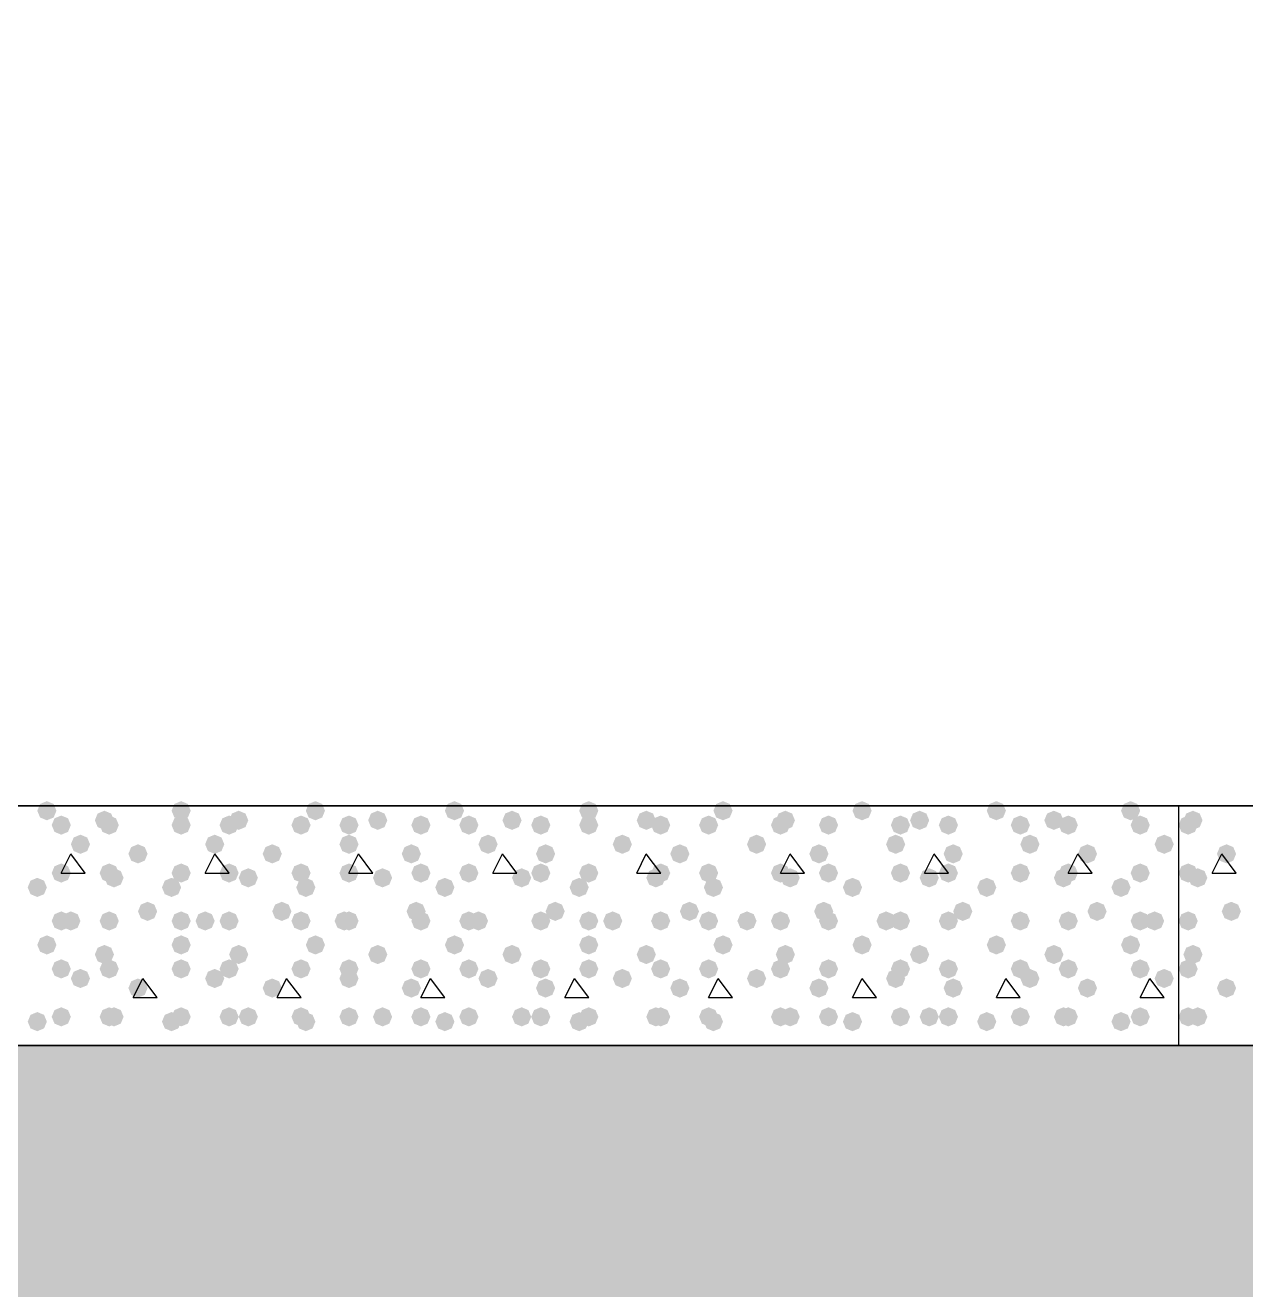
# Model space of a CAD drawing. Header units: millimetres. Extents: x 0 to 420, y 0 to 297.
# Drawn here: x 290.55 to 301.33, y 160.11 to 171.27 of the extents above; entities that cross this region are included whole.
import ezdxf

# ---------------------------------------------------------------- set-up
doc = ezdxf.new("R2010")
doc.units = ezdxf.units.MM
doc.layers.get('0').update_dxf_attribs({"linetype": 'CONTINUOUS'})

msp = doc.modelspace()

# ---------------------------------------------------------------- hatches: boundary and pattern name
at = {"true_color": 0x000008}
for points in [[(290.83, 164.338), (290.805129, 164.278204), (290.745333, 164.253333), (290.685538, 164.278204), (290.660667, 164.338), (290.685537, 164.397796), (290.745333, 164.422667), (290.805129, 164.397796)], [(292.015333, 164.338), (291.990463, 164.278204), (291.930667, 164.253333), (291.870871, 164.278204), (291.846, 164.338), (291.870871, 164.397796), (291.930667, 164.422667), (291.990462, 164.397796)], [(293.200667, 164.338), (293.175796, 164.278204), (293.116, 164.253333), (293.056204, 164.278204), (293.031333, 164.338), (293.056204, 164.397796), (293.116, 164.422667), (293.175796, 164.397796)], [(294.428333, 164.338), (294.403462, 164.278204), (294.343667, 164.253333), (294.283871, 164.278204), (294.259, 164.338), (294.283871, 164.397796), (294.343667, 164.422667), (294.403462, 164.397796)], [(295.613667, 164.338), (295.588796, 164.278204), (295.529, 164.253333), (295.469204, 164.278204), (295.444333, 164.338), (295.469204, 164.397796), (295.529, 164.422667), (295.588796, 164.397796)], [(296.799, 164.338), (296.774129, 164.278204), (296.714333, 164.253333), (296.654537, 164.278204), (296.629667, 164.338), (296.654537, 164.397796), (296.714333, 164.422667), (296.774129, 164.397796)], [(298.026667, 164.338), (298.001796, 164.278204), (297.942, 164.253333), (297.882204, 164.278204), (297.857333, 164.338), (297.882204, 164.397796), (297.942, 164.422667), (298.001796, 164.397796)], [(299.212, 164.338), (299.187129, 164.278204), (299.127333, 164.253333), (299.067538, 164.278204), (299.042667, 164.338), (299.067537, 164.397796), (299.127333, 164.422667), (299.187129, 164.397796)], [(300.397333, 164.338), (300.372462, 164.278204), (300.312667, 164.253333), (300.252871, 164.278204), (300.228, 164.338), (300.252871, 164.397796), (300.312667, 164.422667), (300.372462, 164.397796)], [(290.957, 164.211), (290.932129, 164.151204), (290.872333, 164.126333), (290.812538, 164.151204), (290.787667, 164.211), (290.812537, 164.270796), (290.872333, 164.295667), (290.932129, 164.270796)], [(291.338, 164.253333), (291.313129, 164.193537), (291.253333, 164.168667), (291.193537, 164.193537), (291.168667, 164.253333), (291.193537, 164.313129), (291.253333, 164.338), (291.313129, 164.313129)], [(291.380333, 164.211), (291.355463, 164.151204), (291.295667, 164.126333), (291.235871, 164.151204), (291.211, 164.211), (291.235871, 164.270796), (291.295667, 164.295667), (291.355462, 164.270796)], [(292.015333, 164.211), (291.990463, 164.151204), (291.930667, 164.126333), (291.870871, 164.151204), (291.846, 164.211), (291.870871, 164.270796), (291.930667, 164.295667), (291.990462, 164.270796)], [(292.438667, 164.211), (292.413796, 164.151204), (292.354, 164.126333), (292.294204, 164.151204), (292.269333, 164.211), (292.294204, 164.270796), (292.354, 164.295667), (292.413796, 164.270796)], [(292.523333, 164.253333), (292.498462, 164.193537), (292.438667, 164.168667), (292.378871, 164.193537), (292.354, 164.253333), (292.378871, 164.313129), (292.438667, 164.338), (292.498462, 164.313129)], [(293.073667, 164.211), (293.048796, 164.151204), (292.989, 164.126333), (292.929204, 164.151204), (292.904333, 164.211), (292.929204, 164.270796), (292.989, 164.295667), (293.048796, 164.270796)], [(293.497, 164.211), (293.472129, 164.151204), (293.412333, 164.126333), (293.352538, 164.151204), (293.327667, 164.211), (293.352537, 164.270796), (293.412333, 164.295667), (293.472129, 164.270796)], [(293.751, 164.253333), (293.726129, 164.193537), (293.666333, 164.168667), (293.606537, 164.193537), (293.581667, 164.253333), (293.606537, 164.313129), (293.666333, 164.338), (293.726129, 164.313129)], [(294.132, 164.211), (294.107129, 164.151204), (294.047333, 164.126333), (293.987538, 164.151204), (293.962667, 164.211), (293.987537, 164.270796), (294.047333, 164.295667), (294.107129, 164.270796)], [(294.555333, 164.211), (294.530463, 164.151204), (294.470667, 164.126333), (294.410871, 164.151204), (294.386, 164.211), (294.410871, 164.270796), (294.470667, 164.295667), (294.530462, 164.270796)], [(294.936333, 164.253333), (294.911462, 164.193537), (294.851667, 164.168667), (294.791871, 164.193537), (294.767, 164.253333), (294.791871, 164.313129), (294.851667, 164.338), (294.911462, 164.313129)], [(295.190333, 164.211), (295.165462, 164.151204), (295.105667, 164.126333), (295.045871, 164.151204), (295.021, 164.211), (295.045871, 164.270796), (295.105667, 164.295667), (295.165462, 164.270796)], [(295.613667, 164.211), (295.588796, 164.151204), (295.529, 164.126333), (295.469204, 164.151204), (295.444333, 164.211), (295.469204, 164.270796), (295.529, 164.295667), (295.588796, 164.270796)], [(296.121667, 164.253333), (296.096796, 164.193537), (296.037, 164.168667), (295.977204, 164.193537), (295.952333, 164.253333), (295.977204, 164.313129), (296.037, 164.338), (296.096796, 164.313129)], [(296.248667, 164.211), (296.223796, 164.151204), (296.164, 164.126333), (296.104204, 164.151204), (296.079333, 164.211), (296.104204, 164.270796), (296.164, 164.295667), (296.223796, 164.270796)], [(296.672, 164.211), (296.647129, 164.151204), (296.587333, 164.126333), (296.527537, 164.151204), (296.502667, 164.211), (296.527537, 164.270796), (296.587333, 164.295667), (296.647129, 164.270796)], [(297.307, 164.211), (297.282129, 164.151204), (297.222333, 164.126333), (297.162537, 164.151204), (297.137667, 164.211), (297.162537, 164.270796), (297.222333, 164.295667), (297.282129, 164.270796)], [(297.349333, 164.253333), (297.324462, 164.193537), (297.264667, 164.168667), (297.204871, 164.193537), (297.18, 164.253333), (297.204871, 164.313129), (297.264667, 164.338), (297.324462, 164.313129)], [(297.730333, 164.211), (297.705462, 164.151204), (297.645667, 164.126333), (297.585871, 164.151204), (297.561, 164.211), (297.585871, 164.270796), (297.645667, 164.295667), (297.705462, 164.270796)], [(298.365333, 164.211), (298.340463, 164.151204), (298.280667, 164.126333), (298.220871, 164.151204), (298.196, 164.211), (298.220871, 164.270796), (298.280667, 164.295667), (298.340462, 164.270796)], [(298.534667, 164.253333), (298.509796, 164.193537), (298.45, 164.168667), (298.390204, 164.193537), (298.365333, 164.253333), (298.390204, 164.313129), (298.45, 164.338), (298.509796, 164.313129)], [(298.788667, 164.211), (298.763796, 164.151204), (298.704, 164.126333), (298.644204, 164.151204), (298.619333, 164.211), (298.644204, 164.270796), (298.704, 164.295667), (298.763796, 164.270796)], [(299.423667, 164.211), (299.398796, 164.151204), (299.339, 164.126333), (299.279204, 164.151204), (299.254333, 164.211), (299.279204, 164.270796), (299.339, 164.295667), (299.398796, 164.270796)], [(299.72, 164.253333), (299.695129, 164.193537), (299.635333, 164.168667), (299.575538, 164.193537), (299.550667, 164.253333), (299.575537, 164.313129), (299.635333, 164.338), (299.695129, 164.313129)], [(299.847, 164.211), (299.822129, 164.151204), (299.762333, 164.126333), (299.702538, 164.151204), (299.677667, 164.211), (299.702537, 164.270796), (299.762333, 164.295667), (299.822129, 164.270796)], [(300.482, 164.211), (300.457129, 164.151204), (300.397333, 164.126333), (300.337538, 164.151204), (300.312667, 164.211), (300.337537, 164.270796), (300.397333, 164.295667), (300.457129, 164.270796)], [(291.126333, 164.041667), (291.101462, 163.981871), (291.041667, 163.957), (290.981871, 163.981871), (290.957, 164.041667), (290.981871, 164.101462), (291.041667, 164.126333), (291.101462, 164.101463)], [(292.311667, 164.041667), (292.286796, 163.981871), (292.227, 163.957), (292.167204, 163.981871), (292.142333, 164.041667), (292.167204, 164.101462), (292.227, 164.126333), (292.286796, 164.101463)], [(293.497, 164.041667), (293.472129, 163.981871), (293.412333, 163.957), (293.352538, 163.981871), (293.327667, 164.041667), (293.352537, 164.101462), (293.412333, 164.126333), (293.472129, 164.101463)], [(294.724667, 164.041667), (294.699796, 163.981871), (294.64, 163.957), (294.580204, 163.981871), (294.555333, 164.041667), (294.580204, 164.101462), (294.64, 164.126333), (294.699796, 164.101463)], [(295.91, 164.041667), (295.885129, 163.981871), (295.825333, 163.957), (295.765538, 163.981871), (295.740667, 164.041667), (295.765537, 164.101462), (295.825333, 164.126333), (295.885129, 164.101463)], [(297.095333, 164.041667), (297.070462, 163.981871), (297.010667, 163.957), (296.950871, 163.981871), (296.926, 164.041667), (296.950871, 164.101462), (297.010667, 164.126333), (297.070462, 164.101463)], [(298.323, 164.041667), (298.298129, 163.981871), (298.238333, 163.957), (298.178538, 163.981871), (298.153667, 164.041667), (298.178537, 164.101462), (298.238333, 164.126333), (298.298129, 164.101463)], [(299.508333, 164.041667), (299.483462, 163.981871), (299.423667, 163.957), (299.363871, 163.981871), (299.339, 164.041667), (299.363871, 164.101462), (299.423667, 164.126333), (299.483462, 164.101463)], [(300.693667, 164.041667), (300.668796, 163.981871), (300.609, 163.957), (300.549204, 163.981871), (300.524333, 164.041667), (300.549204, 164.101462), (300.609, 164.126333), (300.668796, 164.101463)], [(291.634333, 163.957), (291.609462, 163.897204), (291.549667, 163.872333), (291.489871, 163.897204), (291.465, 163.957), (291.489871, 164.016796), (291.549667, 164.041667), (291.609462, 164.016796)], [(292.819667, 163.957), (292.794796, 163.897204), (292.735, 163.872333), (292.675204, 163.897204), (292.650333, 163.957), (292.675204, 164.016796), (292.735, 164.041667), (292.794796, 164.016796)], [(294.047333, 163.957), (294.022462, 163.897204), (293.962667, 163.872333), (293.902871, 163.897204), (293.878, 163.957), (293.902871, 164.016796), (293.962667, 164.041667), (294.022462, 164.016796)], [(295.232667, 163.957), (295.207796, 163.897204), (295.148, 163.872333), (295.088204, 163.897204), (295.063333, 163.957), (295.088204, 164.016796), (295.148, 164.041667), (295.207796, 164.016796)], [(296.418, 163.957), (296.393129, 163.897204), (296.333333, 163.872333), (296.273537, 163.897204), (296.248667, 163.957), (296.273537, 164.016796), (296.333333, 164.041667), (296.393129, 164.016796)], [(297.645667, 163.957), (297.620796, 163.897204), (297.561, 163.872333), (297.501204, 163.897204), (297.476333, 163.957), (297.501204, 164.016796), (297.561, 164.041667), (297.620796, 164.016796)], [(298.831, 163.957), (298.806129, 163.897204), (298.746333, 163.872333), (298.686537, 163.897204), (298.661667, 163.957), (298.686537, 164.016796), (298.746333, 164.041667), (298.806129, 164.016796)], [(300.016333, 163.957), (299.991463, 163.897204), (299.931667, 163.872333), (299.871871, 163.897204), (299.847, 163.957), (299.871871, 164.016796), (299.931667, 164.041667), (299.991462, 164.016796)], [(290.957, 163.787667), (290.932129, 163.727871), (290.872333, 163.703), (290.812538, 163.727871), (290.787667, 163.787667), (290.812537, 163.847462), (290.872333, 163.872333), (290.932129, 163.847463)], [(291.380333, 163.787667), (291.355463, 163.727871), (291.295667, 163.703), (291.235871, 163.727871), (291.211, 163.787667), (291.235871, 163.847462), (291.295667, 163.872333), (291.355462, 163.847463)], [(291.422667, 163.745333), (291.397796, 163.685537), (291.338, 163.660667), (291.278204, 163.685537), (291.253333, 163.745333), (291.278204, 163.805129), (291.338, 163.83), (291.397796, 163.805129)], [(292.015333, 163.787667), (291.990463, 163.727871), (291.930667, 163.703), (291.870871, 163.727871), (291.846, 163.787667), (291.870871, 163.847462), (291.930667, 163.872333), (291.990462, 163.847463)], [(292.438667, 163.787667), (292.413796, 163.727871), (292.354, 163.703), (292.294204, 163.727871), (292.269333, 163.787667), (292.294204, 163.847462), (292.354, 163.872333), (292.413796, 163.847463)], [(292.608, 163.745333), (292.583129, 163.685537), (292.523333, 163.660667), (292.463538, 163.685537), (292.438667, 163.745333), (292.463537, 163.805129), (292.523333, 163.83), (292.583129, 163.805129)], [(293.073667, 163.787667), (293.048796, 163.727871), (292.989, 163.703), (292.929204, 163.727871), (292.904333, 163.787667), (292.929204, 163.847462), (292.989, 163.872333), (293.048796, 163.847463)], [(293.497, 163.787667), (293.472129, 163.727871), (293.412333, 163.703), (293.352538, 163.727871), (293.327667, 163.787667), (293.352537, 163.847462), (293.412333, 163.872333), (293.472129, 163.847463)], [(293.793333, 163.745333), (293.768462, 163.685537), (293.708667, 163.660667), (293.648871, 163.685537), (293.624, 163.745333), (293.648871, 163.805129), (293.708667, 163.83), (293.768462, 163.805129)], [(294.132, 163.787667), (294.107129, 163.727871), (294.047333, 163.703), (293.987538, 163.727871), (293.962667, 163.787667), (293.987537, 163.847462), (294.047333, 163.872333), (294.107129, 163.847463)], [(294.555333, 163.787667), (294.530463, 163.727871), (294.470667, 163.703), (294.410871, 163.727871), (294.386, 163.787667), (294.410871, 163.847462), (294.470667, 163.872333), (294.530462, 163.847463)], [(295.021, 163.745333), (294.996129, 163.685537), (294.936333, 163.660667), (294.876537, 163.685537), (294.851667, 163.745333), (294.876537, 163.805129), (294.936333, 163.83), (294.996129, 163.805129)], [(295.190333, 163.787667), (295.165462, 163.727871), (295.105667, 163.703), (295.045871, 163.727871), (295.021, 163.787667), (295.045871, 163.847462), (295.105667, 163.872333), (295.165462, 163.847463)], [(295.613667, 163.787667), (295.588796, 163.727871), (295.529, 163.703), (295.469204, 163.727871), (295.444333, 163.787667), (295.469204, 163.847462), (295.529, 163.872333), (295.588796, 163.847463)], [(296.206333, 163.745333), (296.181462, 163.685537), (296.121667, 163.660667), (296.061871, 163.685537), (296.037, 163.745333), (296.061871, 163.805129), (296.121667, 163.83), (296.181462, 163.805129)], [(296.248667, 163.787667), (296.223796, 163.727871), (296.164, 163.703), (296.104204, 163.727871), (296.079333, 163.787667), (296.104204, 163.847462), (296.164, 163.872333), (296.223796, 163.847463)], [(296.672, 163.787667), (296.647129, 163.727871), (296.587333, 163.703), (296.527537, 163.727871), (296.502667, 163.787667), (296.527537, 163.847462), (296.587333, 163.872333), (296.647129, 163.847463)], [(297.307, 163.787667), (297.282129, 163.727871), (297.222333, 163.703), (297.162537, 163.727871), (297.137667, 163.787667), (297.162537, 163.847462), (297.222333, 163.872333), (297.282129, 163.847463)], [(297.391667, 163.745333), (297.366796, 163.685537), (297.307, 163.660667), (297.247204, 163.685537), (297.222333, 163.745333), (297.247204, 163.805129), (297.307, 163.83), (297.366796, 163.805129)], [(297.730333, 163.787667), (297.705462, 163.727871), (297.645667, 163.703), (297.585871, 163.727871), (297.561, 163.787667), (297.585871, 163.847462), (297.645667, 163.872333), (297.705462, 163.847463)], [(298.365333, 163.787667), (298.340463, 163.727871), (298.280667, 163.703), (298.220871, 163.727871), (298.196, 163.787667), (298.220871, 163.847462), (298.280667, 163.872333), (298.340462, 163.847463)], [(298.619333, 163.745333), (298.594462, 163.685537), (298.534667, 163.660667), (298.474871, 163.685537), (298.45, 163.745333), (298.474871, 163.805129), (298.534667, 163.83), (298.594462, 163.805129)], [(298.788667, 163.787667), (298.763796, 163.727871), (298.704, 163.703), (298.644204, 163.727871), (298.619333, 163.787667), (298.644204, 163.847462), (298.704, 163.872333), (298.763796, 163.847463)], [(299.423667, 163.787667), (299.398796, 163.727871), (299.339, 163.703), (299.279204, 163.727871), (299.254333, 163.787667), (299.279204, 163.847462), (299.339, 163.872333), (299.398796, 163.847463)], [(299.804667, 163.745333), (299.779796, 163.685537), (299.72, 163.660667), (299.660204, 163.685537), (299.635333, 163.745333), (299.660204, 163.805129), (299.72, 163.83), (299.779796, 163.805129)], [(299.847, 163.787667), (299.822129, 163.727871), (299.762333, 163.703), (299.702538, 163.727871), (299.677667, 163.787667), (299.702537, 163.847462), (299.762333, 163.872333), (299.822129, 163.847463)], [(300.482, 163.787667), (300.457129, 163.727871), (300.397333, 163.703), (300.337538, 163.727871), (300.312667, 163.787667), (300.337537, 163.847462), (300.397333, 163.872333), (300.457129, 163.847463)], [(290.745333, 163.660667), (290.720463, 163.600871), (290.660667, 163.576), (290.600871, 163.600871), (290.576, 163.660667), (290.600871, 163.720462), (290.660667, 163.745333), (290.720462, 163.720463)], [(291.930667, 163.660667), (291.905796, 163.600871), (291.846, 163.576), (291.786204, 163.600871), (291.761333, 163.660667), (291.786204, 163.720462), (291.846, 163.745333), (291.905796, 163.720463)], [(293.116, 163.660667), (293.091129, 163.600871), (293.031333, 163.576), (292.971537, 163.600871), (292.946667, 163.660667), (292.971537, 163.720462), (293.031333, 163.745333), (293.091129, 163.720463)], [(294.343667, 163.660667), (294.318796, 163.600871), (294.259, 163.576), (294.199204, 163.600871), (294.174333, 163.660667), (294.199204, 163.720462), (294.259, 163.745333), (294.318796, 163.720463)], [(295.529, 163.660667), (295.504129, 163.600871), (295.444333, 163.576), (295.384537, 163.600871), (295.359667, 163.660667), (295.384537, 163.720462), (295.444333, 163.745333), (295.504129, 163.720463)], [(296.714333, 163.660667), (296.689462, 163.600871), (296.629667, 163.576), (296.569871, 163.600871), (296.545, 163.660667), (296.569871, 163.720462), (296.629667, 163.745333), (296.689462, 163.720463)], [(297.942, 163.660667), (297.917129, 163.600871), (297.857333, 163.576), (297.797537, 163.600871), (297.772667, 163.660667), (297.797537, 163.720462), (297.857333, 163.745333), (297.917129, 163.720463)], [(299.127333, 163.660667), (299.102462, 163.600871), (299.042667, 163.576), (298.982871, 163.600871), (298.958, 163.660667), (298.982871, 163.720462), (299.042667, 163.745333), (299.102462, 163.720463)], [(300.312667, 163.660667), (300.287796, 163.600871), (300.228, 163.576), (300.168204, 163.600871), (300.143333, 163.660667), (300.168204, 163.720462), (300.228, 163.745333), (300.287796, 163.720463)], [(291.719, 163.449), (291.694129, 163.389204), (291.634333, 163.364333), (291.574538, 163.389204), (291.549667, 163.449), (291.574537, 163.508796), (291.634333, 163.533667), (291.694129, 163.508796)], [(292.904333, 163.449), (292.879462, 163.389204), (292.819667, 163.364333), (292.759871, 163.389204), (292.735, 163.449), (292.759871, 163.508796), (292.819667, 163.533667), (292.879462, 163.508796)], [(294.089667, 163.449), (294.064796, 163.389204), (294.005, 163.364333), (293.945204, 163.389204), (293.920333, 163.449), (293.945204, 163.508796), (294.005, 163.533667), (294.064796, 163.508796)], [(295.317333, 163.449), (295.292462, 163.389204), (295.232667, 163.364333), (295.172871, 163.389204), (295.148, 163.449), (295.172871, 163.508796), (295.232667, 163.533667), (295.292462, 163.508796)], [(296.502667, 163.449), (296.477796, 163.389204), (296.418, 163.364333), (296.358204, 163.389204), (296.333333, 163.449), (296.358204, 163.508796), (296.418, 163.533667), (296.477796, 163.508796)], [(297.688, 163.449), (297.663129, 163.389204), (297.603333, 163.364333), (297.543537, 163.389204), (297.518667, 163.449), (297.543537, 163.508796), (297.603333, 163.533667), (297.663129, 163.508796)], [(298.915667, 163.449), (298.890796, 163.389204), (298.831, 163.364333), (298.771204, 163.389204), (298.746333, 163.449), (298.771204, 163.508796), (298.831, 163.533667), (298.890796, 163.508796)], [(300.101, 163.449), (300.076129, 163.389204), (300.016333, 163.364333), (299.956537, 163.389204), (299.931667, 163.449), (299.956537, 163.508796), (300.016333, 163.533667), (300.076129, 163.508796)], [(290.957, 163.364333), (290.932129, 163.304537), (290.872333, 163.279667), (290.812538, 163.304537), (290.787667, 163.364333), (290.812537, 163.424129), (290.872333, 163.449), (290.932129, 163.424129)], [(291.041667, 163.364333), (291.016796, 163.304537), (290.957, 163.279667), (290.897204, 163.304537), (290.872333, 163.364333), (290.897204, 163.424129), (290.957, 163.449), (291.016796, 163.424129)], [(291.380333, 163.364333), (291.355463, 163.304537), (291.295667, 163.279667), (291.235871, 163.304537), (291.211, 163.364333), (291.235871, 163.424129), (291.295667, 163.449), (291.355462, 163.424129)], [(292.015333, 163.364333), (291.990463, 163.304537), (291.930667, 163.279667), (291.870871, 163.304537), (291.846, 163.364333), (291.870871, 163.424129), (291.930667, 163.449), (291.990462, 163.424129)], [(292.227, 163.364333), (292.202129, 163.304537), (292.142333, 163.279667), (292.082538, 163.304537), (292.057667, 163.364333), (292.082537, 163.424129), (292.142333, 163.449), (292.202129, 163.424129)], [(292.438667, 163.364333), (292.413796, 163.304537), (292.354, 163.279667), (292.294204, 163.304537), (292.269333, 163.364333), (292.294204, 163.424129), (292.354, 163.449), (292.413796, 163.424129)], [(293.073667, 163.364333), (293.048796, 163.304537), (292.989, 163.279667), (292.929204, 163.304537), (292.904333, 163.364333), (292.929204, 163.424129), (292.989, 163.449), (293.048796, 163.424129)], [(293.454667, 163.364333), (293.429796, 163.304537), (293.37, 163.279667), (293.310204, 163.304537), (293.285333, 163.364333), (293.310204, 163.424129), (293.37, 163.449), (293.429796, 163.424129)], [(293.497, 163.364333), (293.472129, 163.304537), (293.412333, 163.279667), (293.352538, 163.304537), (293.327667, 163.364333), (293.352537, 163.424129), (293.412333, 163.449), (293.472129, 163.424129)], [(294.132, 163.364333), (294.107129, 163.304537), (294.047333, 163.279667), (293.987538, 163.304537), (293.962667, 163.364333), (293.987537, 163.424129), (294.047333, 163.449), (294.107129, 163.424129)], [(294.555333, 163.364333), (294.530463, 163.304537), (294.470667, 163.279667), (294.410871, 163.304537), (294.386, 163.364333), (294.410871, 163.424129), (294.470667, 163.449), (294.530462, 163.424129)], [(294.64, 163.364333), (294.615129, 163.304537), (294.555333, 163.279667), (294.495538, 163.304537), (294.470667, 163.364333), (294.495537, 163.424129), (294.555333, 163.449), (294.615129, 163.424129)], [(295.190333, 163.364333), (295.165462, 163.304537), (295.105667, 163.279667), (295.045871, 163.304537), (295.021, 163.364333), (295.045871, 163.424129), (295.105667, 163.449), (295.165462, 163.424129)], [(295.613667, 163.364333), (295.588796, 163.304537), (295.529, 163.279667), (295.469204, 163.304537), (295.444333, 163.364333), (295.469204, 163.424129), (295.529, 163.449), (295.588796, 163.424129)], [(295.825333, 163.364333), (295.800462, 163.304537), (295.740667, 163.279667), (295.680871, 163.304537), (295.656, 163.364333), (295.680871, 163.424129), (295.740667, 163.449), (295.800462, 163.424129)], [(296.248667, 163.364333), (296.223796, 163.304537), (296.164, 163.279667), (296.104204, 163.304537), (296.079333, 163.364333), (296.104204, 163.424129), (296.164, 163.449), (296.223796, 163.424129)], [(296.672, 163.364333), (296.647129, 163.304537), (296.587333, 163.279667), (296.527537, 163.304537), (296.502667, 163.364333), (296.527537, 163.424129), (296.587333, 163.449), (296.647129, 163.424129)], [(297.010667, 163.364333), (296.985796, 163.304537), (296.926, 163.279667), (296.866204, 163.304537), (296.841333, 163.364333), (296.866204, 163.424129), (296.926, 163.449), (296.985796, 163.424129)], [(297.307, 163.364333), (297.282129, 163.304537), (297.222333, 163.279667), (297.162537, 163.304537), (297.137667, 163.364333), (297.162537, 163.424129), (297.222333, 163.449), (297.282129, 163.424129)], [(297.730333, 163.364333), (297.705462, 163.304537), (297.645667, 163.279667), (297.585871, 163.304537), (297.561, 163.364333), (297.585871, 163.424129), (297.645667, 163.449), (297.705462, 163.424129)], [(298.238333, 163.364333), (298.213462, 163.304537), (298.153667, 163.279667), (298.093871, 163.304537), (298.069, 163.364333), (298.093871, 163.424129), (298.153667, 163.449), (298.213462, 163.424129)], [(298.365333, 163.364333), (298.340463, 163.304537), (298.280667, 163.279667), (298.220871, 163.304537), (298.196, 163.364333), (298.220871, 163.424129), (298.280667, 163.449), (298.340462, 163.424129)], [(298.788667, 163.364333), (298.763796, 163.304537), (298.704, 163.279667), (298.644204, 163.304537), (298.619333, 163.364333), (298.644204, 163.424129), (298.704, 163.449), (298.763796, 163.424129)], [(299.423667, 163.364333), (299.398796, 163.304537), (299.339, 163.279667), (299.279204, 163.304537), (299.254333, 163.364333), (299.279204, 163.424129), (299.339, 163.449), (299.398796, 163.424129)], [(299.423667, 163.364333), (299.398796, 163.304537), (299.339, 163.279667), (299.279204, 163.304537), (299.254333, 163.364333), (299.279204, 163.424129), (299.339, 163.449), (299.398796, 163.424129)], [(299.847, 163.364333), (299.822129, 163.304537), (299.762333, 163.279667), (299.702538, 163.304537), (299.677667, 163.364333), (299.702537, 163.424129), (299.762333, 163.449), (299.822129, 163.424129)], [(300.482, 163.364333), (300.457129, 163.304537), (300.397333, 163.279667), (300.337538, 163.304537), (300.312667, 163.364333), (300.337537, 163.424129), (300.397333, 163.449), (300.457129, 163.424129)], [(300.609, 163.364333), (300.584129, 163.304537), (300.524333, 163.279667), (300.464538, 163.304537), (300.439667, 163.364333), (300.464537, 163.424129), (300.524333, 163.449), (300.584129, 163.424129)], [(290.83, 163.152667), (290.805129, 163.092871), (290.745333, 163.068), (290.685538, 163.092871), (290.660667, 163.152667), (290.685537, 163.212462), (290.745333, 163.237333), (290.805129, 163.212463)], [(291.338, 163.068), (291.313129, 163.008204), (291.253333, 162.983333), (291.193537, 163.008204), (291.168667, 163.068), (291.193537, 163.127796), (291.253333, 163.152667), (291.313129, 163.127796)], [(292.015333, 163.152667), (291.990463, 163.092871), (291.930667, 163.068), (291.870871, 163.092871), (291.846, 163.152667), (291.870871, 163.212462), (291.930667, 163.237333), (291.990462, 163.212463)], [(292.523333, 163.068), (292.498462, 163.008204), (292.438667, 162.983333), (292.378871, 163.008204), (292.354, 163.068), (292.378871, 163.127796), (292.438667, 163.152667), (292.498462, 163.127796)], [(293.200667, 163.152667), (293.175796, 163.092871), (293.116, 163.068), (293.056204, 163.092871), (293.031333, 163.152667), (293.056204, 163.212462), (293.116, 163.237333), (293.175796, 163.212463)], [(293.751, 163.068), (293.726129, 163.008204), (293.666333, 162.983333), (293.606537, 163.008204), (293.581667, 163.068), (293.606537, 163.127796), (293.666333, 163.152667), (293.726129, 163.127796)], [(294.428333, 163.152667), (294.403462, 163.092871), (294.343667, 163.068), (294.283871, 163.092871), (294.259, 163.152667), (294.283871, 163.212462), (294.343667, 163.237333), (294.403462, 163.212463)], [(294.936333, 163.068), (294.911462, 163.008204), (294.851667, 162.983333), (294.791871, 163.008204), (294.767, 163.068), (294.791871, 163.127796), (294.851667, 163.152667), (294.911462, 163.127796)], [(295.613667, 163.152667), (295.588796, 163.092871), (295.529, 163.068), (295.469204, 163.092871), (295.444333, 163.152667), (295.469204, 163.212462), (295.529, 163.237333), (295.588796, 163.212463)], [(296.121667, 163.068), (296.096796, 163.008204), (296.037, 162.983333), (295.977204, 163.008204), (295.952333, 163.068), (295.977204, 163.127796), (296.037, 163.152667), (296.096796, 163.127796)], [(296.799, 163.152667), (296.774129, 163.092871), (296.714333, 163.068), (296.654537, 163.092871), (296.629667, 163.152667), (296.654537, 163.212462), (296.714333, 163.237333), (296.774129, 163.212463)], [(297.349333, 163.068), (297.324462, 163.008204), (297.264667, 162.983333), (297.204871, 163.008204), (297.18, 163.068), (297.204871, 163.127796), (297.264667, 163.152667), (297.324462, 163.127796)], [(298.026667, 163.152667), (298.001796, 163.092871), (297.942, 163.068), (297.882204, 163.092871), (297.857333, 163.152667), (297.882204, 163.212462), (297.942, 163.237333), (298.001796, 163.212463)], [(298.534667, 163.068), (298.509796, 163.008204), (298.45, 162.983333), (298.390204, 163.008204), (298.365333, 163.068), (298.390204, 163.127796), (298.45, 163.152667), (298.509796, 163.127796)], [(299.212, 163.152667), (299.187129, 163.092871), (299.127333, 163.068), (299.067538, 163.092871), (299.042667, 163.152667), (299.067537, 163.212462), (299.127333, 163.237333), (299.187129, 163.212463)], [(299.72, 163.068), (299.695129, 163.008204), (299.635333, 162.983333), (299.575538, 163.008204), (299.550667, 163.068), (299.575537, 163.127796), (299.635333, 163.152667), (299.695129, 163.127796)], [(300.397333, 163.152667), (300.372462, 163.092871), (300.312667, 163.068), (300.252871, 163.092871), (300.228, 163.152667), (300.252871, 163.212462), (300.312667, 163.237333), (300.372462, 163.212463)], [(290.957, 162.941), (290.932129, 162.881204), (290.872333, 162.856333), (290.812538, 162.881204), (290.787667, 162.941), (290.812537, 163.000796), (290.872333, 163.025667), (290.932129, 163.000796)], [(291.126333, 162.856333), (291.101462, 162.796537), (291.041667, 162.771667), (290.981871, 162.796537), (290.957, 162.856333), (290.981871, 162.916129), (291.041667, 162.941), (291.101462, 162.916129)], [(291.380333, 162.941), (291.355463, 162.881204), (291.295667, 162.856333), (291.235871, 162.881204), (291.211, 162.941), (291.235871, 163.000796), (291.295667, 163.025667), (291.355462, 163.000796)], [(292.015333, 162.941), (291.990463, 162.881204), (291.930667, 162.856333), (291.870871, 162.881204), (291.846, 162.941), (291.870871, 163.000796), (291.930667, 163.025667), (291.990462, 163.000796)], [(292.311667, 162.856333), (292.286796, 162.796537), (292.227, 162.771667), (292.167204, 162.796537), (292.142333, 162.856333), (292.167204, 162.916129), (292.227, 162.941), (292.286796, 162.916129)], [(292.438667, 162.941), (292.413796, 162.881204), (292.354, 162.856333), (292.294204, 162.881204), (292.269333, 162.941), (292.294204, 163.000796), (292.354, 163.025667), (292.413796, 163.000796)], [(293.073667, 162.941), (293.048796, 162.881204), (292.989, 162.856333), (292.929204, 162.881204), (292.904333, 162.941), (292.929204, 163.000796), (292.989, 163.025667), (293.048796, 163.000796)], [(293.497, 162.941), (293.472129, 162.881204), (293.412333, 162.856333), (293.352538, 162.881204), (293.327667, 162.941), (293.352537, 163.000796), (293.412333, 163.025667), (293.472129, 163.000796)], [(293.497, 162.856333), (293.472129, 162.796537), (293.412333, 162.771667), (293.352538, 162.796537), (293.327667, 162.856333), (293.352537, 162.916129), (293.412333, 162.941), (293.472129, 162.916129)], [(294.132, 162.941), (294.107129, 162.881204), (294.047333, 162.856333), (293.987538, 162.881204), (293.962667, 162.941), (293.987537, 163.000796), (294.047333, 163.025667), (294.107129, 163.000796)], [(294.555333, 162.941), (294.530463, 162.881204), (294.470667, 162.856333), (294.410871, 162.881204), (294.386, 162.941), (294.410871, 163.000796), (294.470667, 163.025667), (294.530462, 163.000796)], [(294.724667, 162.856333), (294.699796, 162.796537), (294.64, 162.771667), (294.580204, 162.796537), (294.555333, 162.856333), (294.580204, 162.916129), (294.64, 162.941), (294.699796, 162.916129)], [(295.190333, 162.941), (295.165462, 162.881204), (295.105667, 162.856333), (295.045871, 162.881204), (295.021, 162.941), (295.045871, 163.000796), (295.105667, 163.025667), (295.165462, 163.000796)], [(295.613667, 162.941), (295.588796, 162.881204), (295.529, 162.856333), (295.469204, 162.881204), (295.444333, 162.941), (295.469204, 163.000796), (295.529, 163.025667), (295.588796, 163.000796)], [(295.91, 162.856333), (295.885129, 162.796537), (295.825333, 162.771667), (295.765538, 162.796537), (295.740667, 162.856333), (295.765537, 162.916129), (295.825333, 162.941), (295.885129, 162.916129)], [(296.248667, 162.941), (296.223796, 162.881204), (296.164, 162.856333), (296.104204, 162.881204), (296.079333, 162.941), (296.104204, 163.000796), (296.164, 163.025667), (296.223796, 163.000796)], [(296.672, 162.941), (296.647129, 162.881204), (296.587333, 162.856333), (296.527537, 162.881204), (296.502667, 162.941), (296.527537, 163.000796), (296.587333, 163.025667), (296.647129, 163.000796)], [(297.095333, 162.856333), (297.070462, 162.796537), (297.010667, 162.771667), (296.950871, 162.796537), (296.926, 162.856333), (296.950871, 162.916129), (297.010667, 162.941), (297.070462, 162.916129)], [(297.307, 162.941), (297.282129, 162.881204), (297.222333, 162.856333), (297.162537, 162.881204), (297.137667, 162.941), (297.162537, 163.000796), (297.222333, 163.025667), (297.282129, 163.000796)], [(297.730333, 162.941), (297.705462, 162.881204), (297.645667, 162.856333), (297.585871, 162.881204), (297.561, 162.941), (297.585871, 163.000796), (297.645667, 163.025667), (297.705462, 163.000796)], [(298.323, 162.856333), (298.298129, 162.796537), (298.238333, 162.771667), (298.178538, 162.796537), (298.153667, 162.856333), (298.178537, 162.916129), (298.238333, 162.941), (298.298129, 162.916129)], [(298.365333, 162.941), (298.340463, 162.881204), (298.280667, 162.856333), (298.220871, 162.881204), (298.196, 162.941), (298.220871, 163.000796), (298.280667, 163.025667), (298.340462, 163.000796)], [(298.788667, 162.941), (298.763796, 162.881204), (298.704, 162.856333), (298.644204, 162.881204), (298.619333, 162.941), (298.644204, 163.000796), (298.704, 163.025667), (298.763796, 163.000796)], [(299.423667, 162.941), (299.398796, 162.881204), (299.339, 162.856333), (299.279204, 162.881204), (299.254333, 162.941), (299.279204, 163.000796), (299.339, 163.025667), (299.398796, 163.000796)], [(299.508333, 162.856333), (299.483462, 162.796537), (299.423667, 162.771667), (299.363871, 162.796537), (299.339, 162.856333), (299.363871, 162.916129), (299.423667, 162.941), (299.483462, 162.916129)], [(299.847, 162.941), (299.822129, 162.881204), (299.762333, 162.856333), (299.702538, 162.881204), (299.677667, 162.941), (299.702537, 163.000796), (299.762333, 163.025667), (299.822129, 163.000796)], [(300.482, 162.941), (300.457129, 162.881204), (300.397333, 162.856333), (300.337538, 162.881204), (300.312667, 162.941), (300.337537, 163.000796), (300.397333, 163.025667), (300.457129, 163.000796)], [(300.693667, 162.856333), (300.668796, 162.796537), (300.609, 162.771667), (300.549204, 162.796537), (300.524333, 162.856333), (300.549204, 162.916129), (300.609, 162.941), (300.668796, 162.916129)], [(291.634333, 162.771667), (291.609462, 162.711871), (291.549667, 162.687), (291.489871, 162.711871), (291.465, 162.771667), (291.489871, 162.831462), (291.549667, 162.856333), (291.609462, 162.831463)], [(292.819667, 162.771667), (292.794796, 162.711871), (292.735, 162.687), (292.675204, 162.711871), (292.650333, 162.771667), (292.675204, 162.831462), (292.735, 162.856333), (292.794796, 162.831463)], [(294.047333, 162.771667), (294.022462, 162.711871), (293.962667, 162.687), (293.902871, 162.711871), (293.878, 162.771667), (293.902871, 162.831462), (293.962667, 162.856333), (294.022462, 162.831463)], [(295.232667, 162.771667), (295.207796, 162.711871), (295.148, 162.687), (295.088204, 162.711871), (295.063333, 162.771667), (295.088204, 162.831462), (295.148, 162.856333), (295.207796, 162.831463)], [(296.418, 162.771667), (296.393129, 162.711871), (296.333333, 162.687), (296.273537, 162.711871), (296.248667, 162.771667), (296.273537, 162.831462), (296.333333, 162.856333), (296.393129, 162.831463)], [(297.645667, 162.771667), (297.620796, 162.711871), (297.561, 162.687), (297.501204, 162.711871), (297.476333, 162.771667), (297.501204, 162.831462), (297.561, 162.856333), (297.620796, 162.831463)], [(298.831, 162.771667), (298.806129, 162.711871), (298.746333, 162.687), (298.686537, 162.711871), (298.661667, 162.771667), (298.686537, 162.831462), (298.746333, 162.856333), (298.806129, 162.831463)], [(300.016333, 162.771667), (299.991463, 162.711871), (299.931667, 162.687), (299.871871, 162.711871), (299.847, 162.771667), (299.871871, 162.831462), (299.931667, 162.856333), (299.991462, 162.831463)], [(290.957, 162.517667), (290.932129, 162.457871), (290.872333, 162.433), (290.812538, 162.457871), (290.787667, 162.517667), (290.812537, 162.577462), (290.872333, 162.602333), (290.932129, 162.577463)], [(291.380333, 162.517667), (291.355463, 162.457871), (291.295667, 162.433), (291.235871, 162.457871), (291.211, 162.517667), (291.235871, 162.577462), (291.295667, 162.602333), (291.355462, 162.577463)], [(291.422667, 162.517667), (291.397796, 162.457871), (291.338, 162.433), (291.278204, 162.457871), (291.253333, 162.517667), (291.278204, 162.577462), (291.338, 162.602333), (291.397796, 162.577463)], [(292.015333, 162.517667), (291.990463, 162.457871), (291.930667, 162.433), (291.870871, 162.457871), (291.846, 162.517667), (291.870871, 162.577462), (291.930667, 162.602333), (291.990462, 162.577463)], [(292.438667, 162.517667), (292.413796, 162.457871), (292.354, 162.433), (292.294204, 162.457871), (292.269333, 162.517667), (292.294204, 162.577462), (292.354, 162.602333), (292.413796, 162.577463)], [(292.608, 162.517667), (292.583129, 162.457871), (292.523333, 162.433), (292.463538, 162.457871), (292.438667, 162.517667), (292.463537, 162.577462), (292.523333, 162.602333), (292.583129, 162.577463)], [(293.073667, 162.517667), (293.048796, 162.457871), (292.989, 162.433), (292.929204, 162.457871), (292.904333, 162.517667), (292.929204, 162.577462), (292.989, 162.602333), (293.048796, 162.577463)], [(293.497, 162.517667), (293.472129, 162.457871), (293.412333, 162.433), (293.352538, 162.457871), (293.327667, 162.517667), (293.352537, 162.577462), (293.412333, 162.602333), (293.472129, 162.577463)], [(293.793333, 162.517667), (293.768462, 162.457871), (293.708667, 162.433), (293.648871, 162.457871), (293.624, 162.517667), (293.648871, 162.577462), (293.708667, 162.602333), (293.768462, 162.577463)], [(294.132, 162.517667), (294.107129, 162.457871), (294.047333, 162.433), (293.987538, 162.457871), (293.962667, 162.517667), (293.987537, 162.577462), (294.047333, 162.602333), (294.107129, 162.577463)], [(294.555333, 162.517667), (294.530463, 162.457871), (294.470667, 162.433), (294.410871, 162.457871), (294.386, 162.517667), (294.410871, 162.577462), (294.470667, 162.602333), (294.530462, 162.577463)], [(295.021, 162.517667), (294.996129, 162.457871), (294.936333, 162.433), (294.876537, 162.457871), (294.851667, 162.517667), (294.876537, 162.577462), (294.936333, 162.602333), (294.996129, 162.577463)], [(295.190333, 162.517667), (295.165462, 162.457871), (295.105667, 162.433), (295.045871, 162.457871), (295.021, 162.517667), (295.045871, 162.577462), (295.105667, 162.602333), (295.165462, 162.577463)], [(295.613667, 162.517667), (295.588796, 162.457871), (295.529, 162.433), (295.469204, 162.457871), (295.444333, 162.517667), (295.469204, 162.577462), (295.529, 162.602333), (295.588796, 162.577463)], [(296.206333, 162.517667), (296.181462, 162.457871), (296.121667, 162.433), (296.061871, 162.457871), (296.037, 162.517667), (296.061871, 162.577462), (296.121667, 162.602333), (296.181462, 162.577463)], [(296.248667, 162.517667), (296.223796, 162.457871), (296.164, 162.433), (296.104204, 162.457871), (296.079333, 162.517667), (296.104204, 162.577462), (296.164, 162.602333), (296.223796, 162.577463)], [(296.672, 162.517667), (296.647129, 162.457871), (296.587333, 162.433), (296.527537, 162.457871), (296.502667, 162.517667), (296.527537, 162.577462), (296.587333, 162.602333), (296.647129, 162.577463)], [(297.307, 162.517667), (297.282129, 162.457871), (297.222333, 162.433), (297.162537, 162.457871), (297.137667, 162.517667), (297.162537, 162.577462), (297.222333, 162.602333), (297.282129, 162.577463)], [(297.391667, 162.517667), (297.366796, 162.457871), (297.307, 162.433), (297.247204, 162.457871), (297.222333, 162.517667), (297.247204, 162.577462), (297.307, 162.602333), (297.366796, 162.577463)], [(297.730333, 162.517667), (297.705462, 162.457871), (297.645667, 162.433), (297.585871, 162.457871), (297.561, 162.517667), (297.585871, 162.577462), (297.645667, 162.602333), (297.705462, 162.577463)], [(298.365333, 162.517667), (298.340463, 162.457871), (298.280667, 162.433), (298.220871, 162.457871), (298.196, 162.517667), (298.220871, 162.577462), (298.280667, 162.602333), (298.340462, 162.577463)], [(298.619333, 162.517667), (298.594462, 162.457871), (298.534667, 162.433), (298.474871, 162.457871), (298.45, 162.517667), (298.474871, 162.577462), (298.534667, 162.602333), (298.594462, 162.577463)], [(298.788667, 162.517667), (298.763796, 162.457871), (298.704, 162.433), (298.644204, 162.457871), (298.619333, 162.517667), (298.644204, 162.577462), (298.704, 162.602333), (298.763796, 162.577463)], [(299.423667, 162.517667), (299.398796, 162.457871), (299.339, 162.433), (299.279204, 162.457871), (299.254333, 162.517667), (299.279204, 162.577462), (299.339, 162.602333), (299.398796, 162.577463)], [(299.804667, 162.517667), (299.779796, 162.457871), (299.72, 162.433), (299.660204, 162.457871), (299.635333, 162.517667), (299.660204, 162.577462), (299.72, 162.602333), (299.779796, 162.577463)], [(299.847, 162.517667), (299.822129, 162.457871), (299.762333, 162.433), (299.702538, 162.457871), (299.677667, 162.517667), (299.702537, 162.577462), (299.762333, 162.602333), (299.822129, 162.577463)], [(300.482, 162.517667), (300.457129, 162.457871), (300.397333, 162.433), (300.337538, 162.457871), (300.312667, 162.517667), (300.337537, 162.577462), (300.397333, 162.602333), (300.457129, 162.577463)], [(290.745333, 162.475333), (290.720463, 162.415537), (290.660667, 162.390667), (290.600871, 162.415537), (290.576, 162.475333), (290.600871, 162.535129), (290.660667, 162.56), (290.720462, 162.535129)], [(291.930667, 162.475333), (291.905796, 162.415537), (291.846, 162.390667), (291.786204, 162.415537), (291.761333, 162.475333), (291.786204, 162.535129), (291.846, 162.56), (291.905796, 162.535129)], [(293.116, 162.475333), (293.091129, 162.415537), (293.031333, 162.390667), (292.971537, 162.415537), (292.946667, 162.475333), (292.971537, 162.535129), (293.031333, 162.56), (293.091129, 162.535129)], [(294.343667, 162.475333), (294.318796, 162.415537), (294.259, 162.390667), (294.199204, 162.415537), (294.174333, 162.475333), (294.199204, 162.535129), (294.259, 162.56), (294.318796, 162.535129)], [(295.529, 162.475333), (295.504129, 162.415537), (295.444333, 162.390667), (295.384537, 162.415537), (295.359667, 162.475333), (295.384537, 162.535129), (295.444333, 162.56), (295.504129, 162.535129)], [(296.714333, 162.475333), (296.689462, 162.415537), (296.629667, 162.390667), (296.569871, 162.415537), (296.545, 162.475333), (296.569871, 162.535129), (296.629667, 162.56), (296.689462, 162.535129)], [(297.942, 162.475333), (297.917129, 162.415537), (297.857333, 162.390667), (297.797537, 162.415537), (297.772667, 162.475333), (297.797537, 162.535129), (297.857333, 162.56), (297.917129, 162.535129)], [(299.127333, 162.475333), (299.102462, 162.415537), (299.042667, 162.390667), (298.982871, 162.415537), (298.958, 162.475333), (298.982871, 162.535129), (299.042667, 162.56), (299.102462, 162.535129)], [(300.312667, 162.475333), (300.287796, 162.415537), (300.228, 162.390667), (300.168204, 162.415537), (300.143333, 162.475333), (300.168204, 162.535129), (300.228, 162.56), (300.287796, 162.535129)]]:
    msp.add_hatch(color=0, dxfattribs=at).paths.add_polyline_path(points, flags=0)
at = {"true_color": 0x000007}
for points in [[(300.905333, 164.211), (300.880463, 164.151204), (300.820667, 164.126333), (300.760871, 164.151204), (300.736, 164.211), (300.760871, 164.270796), (300.820667, 164.295667), (300.880462, 164.270796)], [(300.947667, 164.253333), (300.922796, 164.193537), (300.863, 164.168667), (300.803204, 164.193537), (300.778333, 164.253333), (300.803204, 164.313129), (300.863, 164.338), (300.922796, 164.313129)], [(301.244, 163.957), (301.219129, 163.897204), (301.159333, 163.872333), (301.099538, 163.897204), (301.074667, 163.957), (301.099537, 164.016796), (301.159333, 164.041667), (301.219129, 164.016796)], [(300.905333, 163.787667), (300.880463, 163.727871), (300.820667, 163.703), (300.760871, 163.727871), (300.736, 163.787667), (300.760871, 163.847462), (300.820667, 163.872333), (300.880462, 163.847463)], [(300.99, 163.745333), (300.965129, 163.685537), (300.905333, 163.660667), (300.845537, 163.685537), (300.820667, 163.745333), (300.845537, 163.805129), (300.905333, 163.83), (300.965129, 163.805129)], [(301.286333, 163.449), (301.261462, 163.389204), (301.201667, 163.364333), (301.141871, 163.389204), (301.117, 163.449), (301.141871, 163.508796), (301.201667, 163.533667), (301.261462, 163.508796)], [(300.905333, 163.364333), (300.880463, 163.304537), (300.820667, 163.279667), (300.760871, 163.304537), (300.736, 163.364333), (300.760871, 163.424129), (300.820667, 163.449), (300.880462, 163.424129)], [(300.947667, 163.068), (300.922796, 163.008204), (300.863, 162.983333), (300.803204, 163.008204), (300.778333, 163.068), (300.803204, 163.127796), (300.863, 163.152667), (300.922796, 163.127796)], [(300.905333, 162.941), (300.880463, 162.881204), (300.820667, 162.856333), (300.760871, 162.881204), (300.736, 162.941), (300.760871, 163.000796), (300.820667, 163.025667), (300.880462, 163.000796)], [(301.244, 162.771667), (301.219129, 162.711871), (301.159333, 162.687), (301.099538, 162.711871), (301.074667, 162.771667), (301.099537, 162.831462), (301.159333, 162.856333), (301.219129, 162.831463)], [(300.905333, 162.517667), (300.880463, 162.457871), (300.820667, 162.433), (300.760871, 162.457871), (300.736, 162.517667), (300.760871, 162.577462), (300.820667, 162.602333), (300.880462, 162.577463)], [(300.99, 162.517667), (300.965129, 162.457871), (300.905333, 162.433), (300.845537, 162.457871), (300.820667, 162.517667), (300.845537, 162.577462), (300.905333, 162.602333), (300.965129, 162.577463)]]:
    msp.add_hatch(color=0, dxfattribs=at).paths.add_polyline_path(points, flags=0)
at = {"true_color": 0x000008}
h = msp.add_hatch(color=0, dxfattribs=at)
h.paths.add_polyline_path([(379.518333, 162.263667), (33.401, 162.263667), (379.518333, 150.241)], flags=0)
h.paths.add_polyline_path([(33.401, 162.263667), (379.518333, 150.241), (33.401, 150.241)], flags=0)

# ---------------------------------------------------------------- linework, layer by layer
at = {"color": 0, "true_color": 0x000007}
for points in [[(32.342667, 185.547), (32.342667, 162.263667), (380.576667, 162.263667), (380.576667, 185.547), (218.101333, 185.547), (218.101333, 206.756), (194.775667, 206.756), (194.775667, 185.547)], [(32.342667, 185.547), (32.342667, 162.263667), (380.576667, 162.263667), (380.576667, 185.547), (218.101333, 185.547), (218.101333, 206.756), (194.775667, 206.756), (194.775667, 185.547)], [(300.736, 164.380333), (300.736, 162.263667), (302.852667, 162.263667), (302.852667, 164.380333)]]:
    msp.add_lwpolyline(points, close=True, dxfattribs=at)
at = {"color": 0, "true_color": 0x0000fd}
msp.add_lwpolyline([(34.459333, 164.380333), (378.46, 164.380333), (378.46, 183.430333), (215.984667, 183.430333), (215.984667, 204.639333), (196.934667, 204.639333), (196.934667, 183.430333), (34.459333, 183.430333)], close=True, dxfattribs=at)
at = {"color": 0, "true_color": 0x000007}
for points in [[(300.736, 164.380333), (281.686, 164.380333)], [(301.032333, 163.787667), (301.117, 163.957)], [(301.244, 163.787667), (301.117, 163.957)], [(301.032333, 163.787667), (301.244, 163.787667)], [(281.686, 162.263667), (300.736, 162.263667)]]:
    msp.add_lwpolyline(points, dxfattribs=at)
at = {"color": 0, "true_color": 0x000008}
for points in [[(290.872333, 163.787667), (290.957, 163.957)], [(291.084, 163.787667), (290.957, 163.957)], [(292.142333, 163.787667), (292.227, 163.957)], [(292.354, 163.787667), (292.227, 163.957)], [(293.412333, 163.787667), (293.497, 163.957)], [(293.624, 163.787667), (293.497, 163.957)], [(294.682333, 163.787667), (294.767, 163.957)], [(294.894, 163.787667), (294.767, 163.957)], [(295.952333, 163.787667), (296.037, 163.957)], [(296.164, 163.787667), (296.037, 163.957)], [(297.222333, 163.787667), (297.307, 163.957)], [(297.434, 163.787667), (297.307, 163.957)], [(298.492333, 163.787667), (298.577, 163.957)], [(298.704, 163.787667), (298.577, 163.957)], [(299.762333, 163.787667), (299.847, 163.957)], [(299.974, 163.787667), (299.847, 163.957)], [(290.872333, 163.787667), (291.084, 163.787667)], [(292.142333, 163.787667), (292.354, 163.787667)], [(293.412333, 163.787667), (293.624, 163.787667)], [(294.682333, 163.787667), (294.894, 163.787667)], [(295.952333, 163.787667), (296.164, 163.787667)], [(297.222333, 163.787667), (297.434, 163.787667)], [(298.492333, 163.787667), (298.704, 163.787667)], [(299.762333, 163.787667), (299.974, 163.787667)], [(291.507333, 162.687), (291.592, 162.856333)], [(291.719, 162.687), (291.592, 162.856333)], [(292.777333, 162.687), (292.862, 162.856333)], [(292.989, 162.687), (292.862, 162.856333)], [(294.047333, 162.687), (294.132, 162.856333)], [(294.259, 162.687), (294.132, 162.856333)], [(295.317333, 162.687), (295.402, 162.856333)], [(295.529, 162.687), (295.402, 162.856333)], [(296.587333, 162.687), (296.672, 162.856333)], [(296.799, 162.687), (296.672, 162.856333)], [(297.857333, 162.687), (297.942, 162.856333)], [(298.069, 162.687), (297.942, 162.856333)], [(299.127333, 162.687), (299.212, 162.856333)], [(299.339, 162.687), (299.212, 162.856333)], [(300.397333, 162.687), (300.482, 162.856333)], [(300.609, 162.687), (300.482, 162.856333)], [(291.507333, 162.687), (291.719, 162.687)], [(292.777333, 162.687), (292.989, 162.687)], [(294.047333, 162.687), (294.259, 162.687)], [(295.317333, 162.687), (295.529, 162.687)], [(296.587333, 162.687), (296.799, 162.687)], [(297.857333, 162.687), (298.069, 162.687)], [(299.127333, 162.687), (299.339, 162.687)], [(300.397333, 162.687), (300.609, 162.687)]]:
    msp.add_lwpolyline(points, dxfattribs=at)
msp.add_lwpolyline([(379.518333, 162.263667), (33.401, 162.263667), (379.518333, 150.241)], close=True, dxfattribs=at)

doc.saveas('drawing.dxf')
